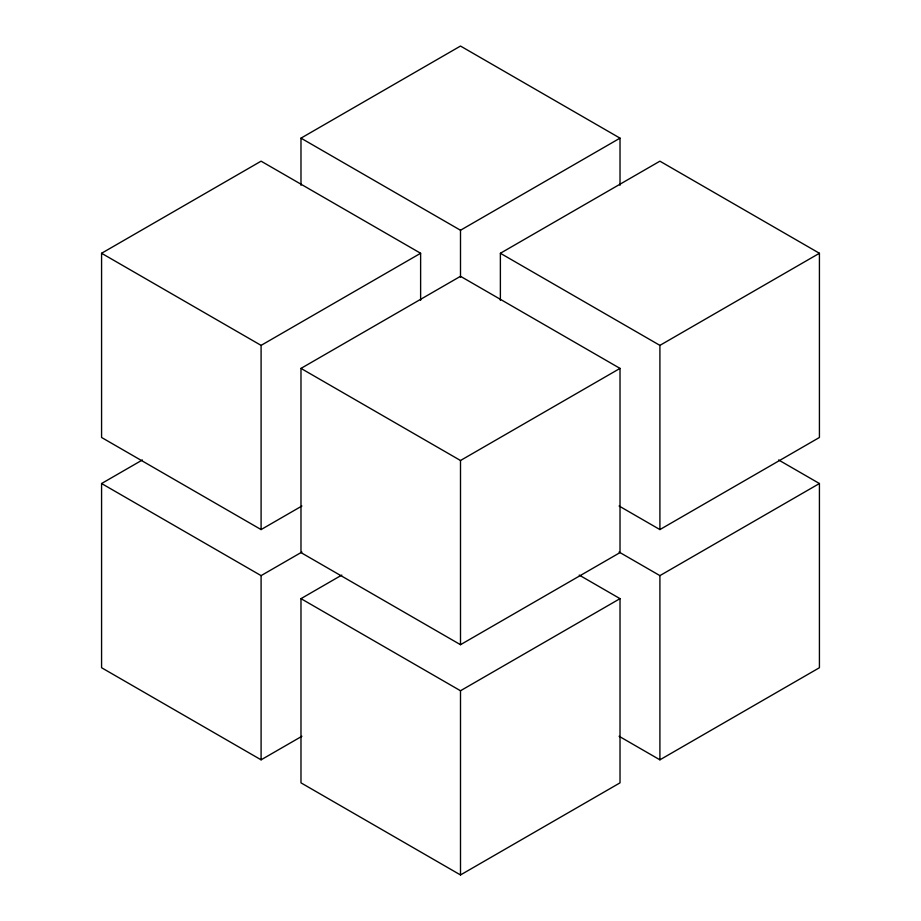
<?xml version="1.0" encoding="UTF-8"?>
<svg xmlns="http://www.w3.org/2000/svg" width="921" height="921" viewBox="0 0 921 921"><rect width="100%" height="100%" fill="white"/><g stroke="black" fill="none" stroke-linecap="round" stroke-linejoin="round"><path stroke-width="1.38" d="M301.904 506.009L261.092 529.575L101.575 437.475L101.575 253.275L261.092 161.175L420.621 253.275L420.621 300.396M300.983 185.271L300.983 138.15L460.5 46.05L620.017 138.15L620.017 185.271M101.575 253.275L261.092 345.375L420.621 253.275M300.983 138.15L460.5 230.25L620.017 138.15M301.904 736.27L261.092 759.825L101.575 667.725L101.575 483.525L142.387 459.97M300.983 368.4L460.5 276.3L620.017 368.4L620.017 552.6L460.5 644.7L300.983 552.6L300.983 368.4L460.5 460.5L620.017 368.4M500.379 300.396L500.379 253.275L659.908 161.175L819.425 253.275L819.425 437.475L659.908 529.575L619.096 506.009M101.575 483.525L261.092 575.625L301.904 552.059M500.379 253.275L659.908 345.375L819.425 253.275M579.217 575.084L620.017 598.65L620.017 782.85L460.5 874.95L300.983 782.85L300.983 598.65L341.783 575.084M300.983 598.65L460.5 690.75L620.017 598.65M619.096 552.059L659.908 575.625L819.425 483.525L819.425 667.725L659.908 759.825L619.096 736.27M778.613 459.97L819.425 483.525M659.908 345.375L659.908 529.575M659.908 575.625L659.908 759.825M460.5 230.25L460.5 277.371M460.5 460.5L460.5 644.7M460.5 690.75L460.5 874.95M261.092 345.375L261.092 529.575M261.092 575.625L261.092 759.825"/></g></svg>
